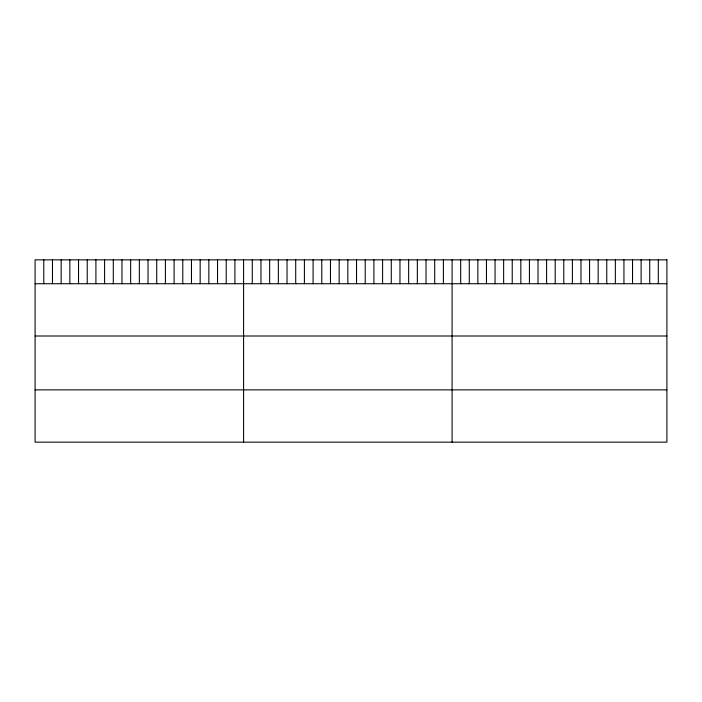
<?xml version="1.0" encoding="UTF-8"?>
<svg xmlns="http://www.w3.org/2000/svg" width="702" height="702" viewBox="0 0 702 702"><rect width="100%" height="100%" fill="white"/><g stroke="black" fill="none" stroke-linecap="round" stroke-linejoin="round"><path stroke-width="1.05" d="M35.1 283.722L666.9 283.722M35.1 336.004L666.9 336.004M35.1 389.873L666.9 389.873M658.309 259.845L658.309 283.722M649.719 259.845L649.719 283.722M641.119 259.845L641.119 283.722M632.528 259.845L632.528 283.722M623.938 259.845L623.938 283.722M615.347 259.845L615.347 283.722M606.756 259.845L606.756 283.722M598.157 259.845L598.157 283.722M589.566 259.845L589.566 283.722M580.975 259.845L580.975 283.722M572.384 259.845L572.384 283.722M563.794 259.845L563.794 283.722M555.194 259.845L555.194 283.722M546.604 259.845L546.604 283.722M538.013 259.845L538.013 283.722M529.422 259.845L529.422 283.722M520.831 259.845L520.831 283.722M512.232 259.845L512.232 283.722M503.641 259.845L503.641 283.722M495.05 259.845L495.05 283.722M486.46 259.845L486.46 283.722M477.869 259.845L477.869 283.722M469.269 259.845L469.269 283.722M460.679 259.845L460.679 283.722M452.088 259.845L452.088 442.155M443.401 259.845L443.401 283.722M434.713 259.845L434.713 283.722M426.026 259.845L426.026 283.722M417.339 259.845L417.339 283.722M408.652 259.845L408.652 283.722M399.964 259.845L399.964 283.722M391.277 259.845L391.277 283.722M382.59 259.845L382.59 283.722M373.903 259.845L373.903 283.722M365.215 259.845L365.215 283.722M356.528 259.845L356.528 283.722M347.841 259.845L347.841 283.722M339.154 259.845L339.154 283.722M330.466 259.845L330.466 283.722M321.779 259.845L321.779 283.722M313.092 259.845L313.092 283.722M304.405 259.845L304.405 283.722M295.717 259.845L295.717 283.722M287.03 259.845L287.03 283.722M278.343 259.845L278.343 283.722M269.656 259.845L269.656 283.722M260.968 259.845L260.968 283.722M252.281 259.845L252.281 283.722M243.594 259.845L243.594 442.155M234.907 259.845L234.907 283.722M226.219 259.845L226.219 283.722M217.532 259.845L217.532 283.722M208.845 259.845L208.845 283.722M200.158 259.845L200.158 283.722M191.47 259.845L191.47 283.722M182.783 259.845L182.783 283.722M174.096 259.845L174.096 283.722M165.409 259.845L165.409 283.722M156.721 259.845L156.721 283.722M148.034 259.845L148.034 283.722M139.347 259.845L139.347 283.722M130.66 259.845L130.66 283.722M121.972 259.845L121.972 283.722M113.285 259.845L113.285 283.722M104.598 259.845L104.598 283.722M95.911 259.845L95.911 283.722M87.224 259.845L87.224 283.722M78.536 259.845L78.536 283.722M69.849 259.845L69.849 283.722M61.162 259.845L61.162 283.722M52.474 259.845L52.474 283.722M43.787 259.845L43.787 283.722M666.9 259.845L35.1 259.845L35.1 442.155L666.9 442.155L666.9 259.845"/></g></svg>
